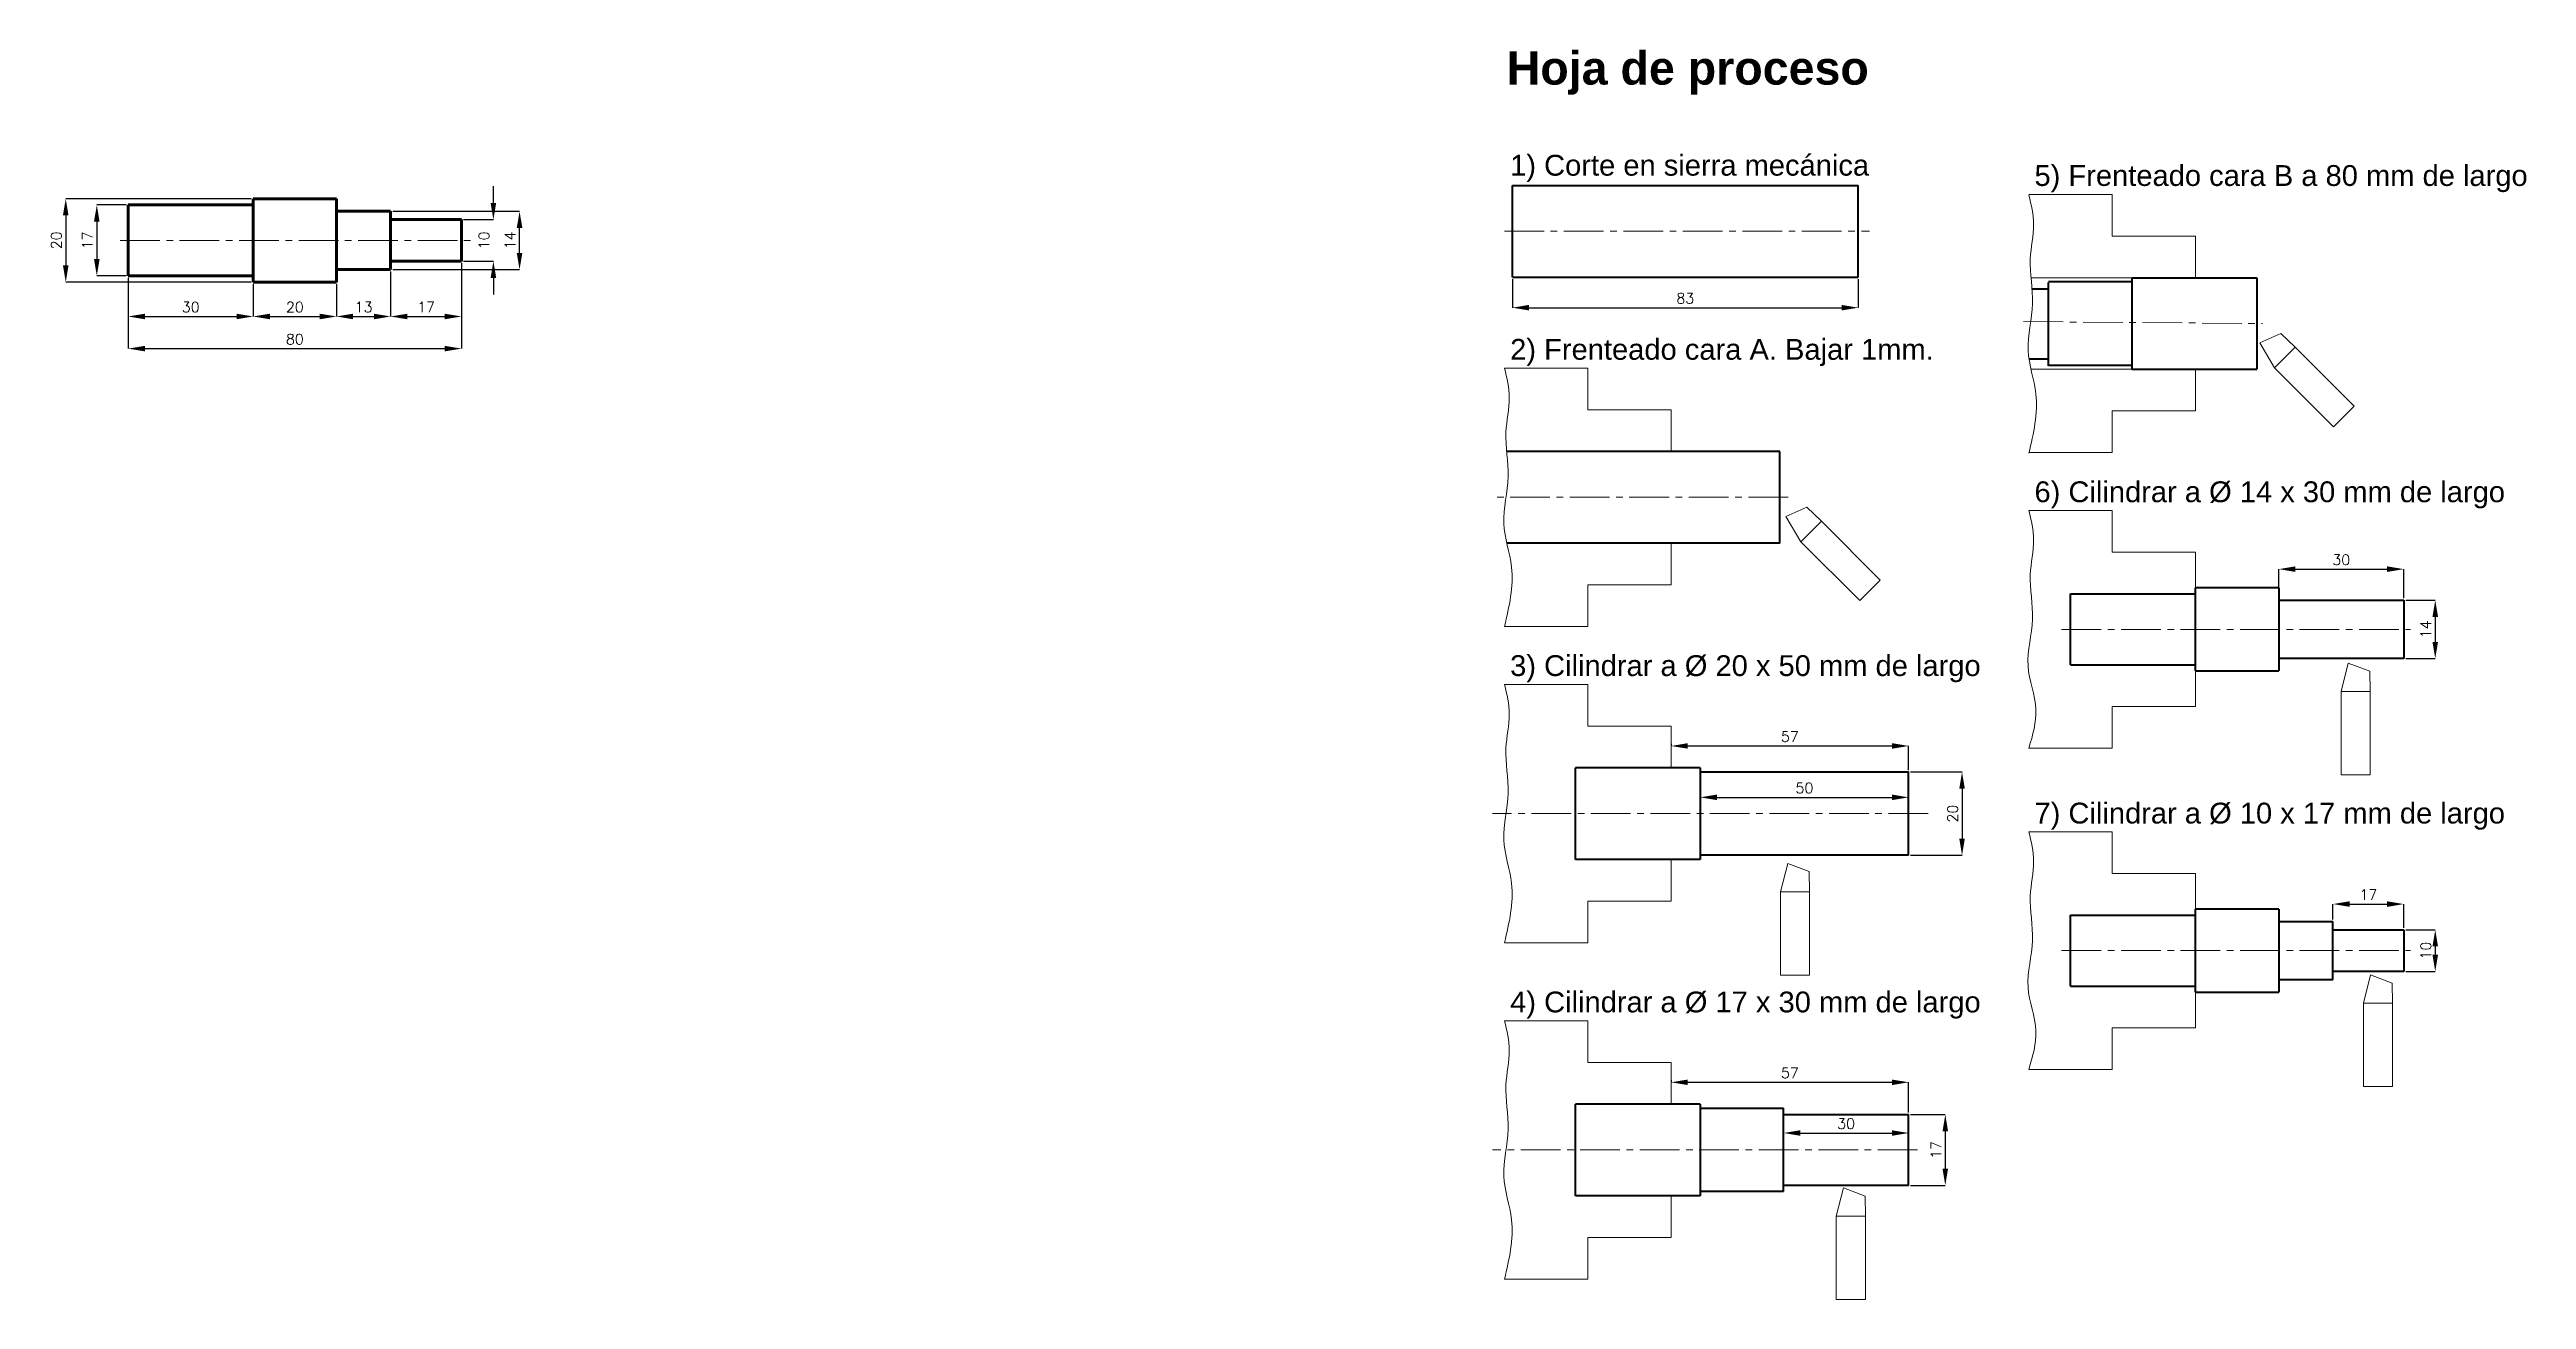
# Model space of a CAD drawing. Header units: millimetres. Extents: x -19 to 576, y -254 to 46.
import ezdxf

# ---------------------------------------------------------------- set-up
doc = ezdxf.new("R2010")
doc.units = ezdxf.units.MM
doc.linetypes.add('CENTER2', pattern=[28.575, 19.05, -3.175, 3.175, -3.175])
doc.layers.get('Defpoints').update_dxf_attribs({"color": 4})
for name, color, linetype, lineweight in [('02', 7, 'Continuous', 15), ('04', 7, 'Continuous', 40), ('06', 7, 'Continuous', 60), ('DIMENSION', 7, 'Continuous', 15), ('ejes', 7, 'CENTER2', 15)]:
    doc.layers.add(name, color=color, linetype=linetype, lineweight=lineweight)
doc.styles.add('Arial', font='arial.ttf')
doc.styles.get("Standard").update_dxf_attribs({"font": 'txt.shx'})
doc.dimstyles.get("Standard").update_dxf_attribs({"dimscale": 100, "dimtxt": 2.5, "dimasz": 4, "dimexe": 0, "dimexo": 0.5, "dimgap": 1, "dimtad": 1, "dimtoh": 1, "dimdec": 0, "dimzin": 0, "dimdsep": 46, "dimtxsty": 'Standard', "dimcen": 2.5, "dimadec": 0, "dimazin": 0, "dimtfac": 1, "dimtdec": 4, "dimtofl": 0, "dimtmove": 2, "dimatfit": 3, "dimfxl": 1, "dimtolj": 1, "dimtzin": 0, "dimarcsym": 0})

# ---------------------------------------------------------------- blocks, each defined once
blk = doc.blocks.new('*D24')
at = {"layer": 'Defpoints', "color": 0}
for p in [(0, -8.5), (30, -10), (30, -18.27)]:
    blk.add_point(p, dxfattribs=at)
at = {"layer": 'DIMENSION', "color": 0, "lineweight": -2}
for p, q in [((0, -9), (0, -18.27)), ((30, -10.5), (30, -18.27)), ((4, -18.27), (26, -18.27))]:
    blk.add_line(p, q, dxfattribs=at)
at = {"layer": 'DIMENSION', "color": 0}
for points in [[(4, -17.61), (4, -18.94), (0, -18.27)], [(26, -18.94), (26, -17.61), (30, -18.27)]]:
    blk.add_solid(points, dxfattribs=at)
at = {"layer": 'DIMENSION', "color": 0, "insert": (15, -16.02), "char_height": 2.5, "attachment_point": 5}
blk.add_mtext('\\A1;30', dxfattribs=at)
blk = doc.blocks.new('*D26')
at = {"layer": 'Defpoints', "color": 0}
for p in [(30, -10), (50, -10), (50, -18.27)]:
    blk.add_point(p, dxfattribs=at)
at = {"layer": 'DIMENSION', "color": 0, "lineweight": -2}
for p, q in [((30, -10.5), (30, -18.27)), ((50, -10.5), (50, -18.27)), ((34, -18.27), (46, -18.27))]:
    blk.add_line(p, q, dxfattribs=at)
at = {"layer": 'DIMENSION', "color": 0}
for points in [[(34, -17.61), (34, -18.94), (30, -18.27)], [(46, -18.94), (46, -17.61), (50, -18.27)]]:
    blk.add_solid(points, dxfattribs=at)
at = {"layer": 'DIMENSION', "color": 0, "insert": (40, -16.02), "char_height": 2.5, "attachment_point": 5}
blk.add_mtext('\\A1;20', dxfattribs=at)
blk = doc.blocks.new('*D28')
at = {"layer": 'Defpoints', "color": 0}
for p in [(50, -10), (63, -7), (63, -18.27)]:
    blk.add_point(p, dxfattribs=at)
at = {"layer": 'DIMENSION', "color": 0, "lineweight": -2}
for p, q in [((50, -10.5), (50, -18.27)), ((63, -7.5), (63, -18.27)), ((54, -18.27), (59, -18.27))]:
    blk.add_line(p, q, dxfattribs=at)
at = {"layer": 'DIMENSION', "color": 0}
for points in [[(54, -17.61), (54, -18.94), (50, -18.27)], [(59, -18.94), (59, -17.61), (63, -18.27)]]:
    blk.add_solid(points, dxfattribs=at)
at = {"layer": 'DIMENSION', "color": 0, "insert": (56.5, -16.02), "char_height": 2.5, "attachment_point": 5}
blk.add_mtext('\\A1;13', dxfattribs=at)
blk = doc.blocks.new('*D30')
at = {"layer": 'Defpoints', "color": 0}
for p in [(80, -5), (63, -7), (80, -18.27)]:
    blk.add_point(p, dxfattribs=at)
at = {"layer": 'DIMENSION', "color": 0, "lineweight": -2}
for p, q in [((80, -5.5), (80, -18.27)), ((63, -7.5), (63, -18.27)), ((67, -18.27), (76, -18.27))]:
    blk.add_line(p, q, dxfattribs=at)
at = {"layer": 'DIMENSION', "color": 0}
for points in [[(67, -17.61), (67, -18.94), (63, -18.27)], [(76, -18.94), (76, -17.61), (80, -18.27)]]:
    blk.add_solid(points, dxfattribs=at)
at = {"layer": 'DIMENSION', "color": 0, "insert": (71.5, -16.02), "char_height": 2.5, "attachment_point": 5}
blk.add_mtext('\\A1;17', dxfattribs=at)
blk = doc.blocks.new('*D35')
at = {"layer": 'Defpoints', "color": 0}
for p in [(30, 10), (-15, -10), (30, -10)]:
    blk.add_point(p, dxfattribs=at)
at = {"layer": 'DIMENSION', "color": 0, "lineweight": -2}
for p, q in [((29.5, 10), (-15, 10)), ((-15, 6), (-15, -6)), ((29.5, -10), (-15, -10))]:
    blk.add_line(p, q, dxfattribs=at)
at = {"layer": 'DIMENSION', "color": 0}
for points in [[(-14.33, 6), (-15.67, 6), (-15, 10)], [(-15.67, -6), (-14.33, -6), (-15, -10)]]:
    blk.add_solid(points, dxfattribs=at)
at = {"layer": 'DIMENSION', "color": 0, "insert": (-17.25, 0), "char_height": 2.5, "attachment_point": 5, "rotation": 90}
blk.add_mtext('\\A1;20', dxfattribs=at)
blk = doc.blocks.new('*D38')
at = {"layer": 'Defpoints', "color": 0}
for p in [(0, 8.5), (-7.54, -8.5), (0, -8.5)]:
    blk.add_point(p, dxfattribs=at)
at = {"layer": 'DIMENSION', "color": 0, "lineweight": -2}
for p, q in [((-0.5, 8.5), (-7.54, 8.5)), ((-7.54, 4.5), (-7.54, -4.5)), ((-0.5, -8.5), (-7.54, -8.5))]:
    blk.add_line(p, q, dxfattribs=at)
at = {"layer": 'DIMENSION', "color": 0}
for points in [[(-6.88, 4.5), (-8.21, 4.5), (-7.54, 8.5)], [(-8.21, -4.5), (-6.88, -4.5), (-7.54, -8.5)]]:
    blk.add_solid(points, dxfattribs=at)
at = {"layer": 'DIMENSION', "color": 0, "insert": (-9.79, 0), "char_height": 2.5, "attachment_point": 5, "rotation": 90}
blk.add_mtext('\\A1;17', dxfattribs=at)
blk = doc.blocks.new('*D39')
at = {"layer": 'Defpoints', "color": 0}
for p in [(63, 7), (93.95, 7), (63, -7)]:
    blk.add_point(p, dxfattribs=at)
at = {"layer": 'DIMENSION', "color": 0, "lineweight": -2}
for p, q in [((63.5, 7), (93.95, 7)), ((93.95, -3), (93.95, 3)), ((63.5, -7), (93.95, -7))]:
    blk.add_line(p, q, dxfattribs=at)
at = {"layer": 'DIMENSION', "color": 0}
for points in [[(94.62, 3), (93.28, 3), (93.95, 7)], [(93.28, -3), (94.62, -3), (93.95, -7)]]:
    blk.add_solid(points, dxfattribs=at)
at = {"layer": 'DIMENSION', "color": 0, "insert": (91.7, 0), "char_height": 2.5, "attachment_point": 5, "rotation": 90}
blk.add_mtext('\\A1;14', dxfattribs=at)
blk = doc.blocks.new('*D42')
at = {"layer": 'Defpoints', "color": 0}
for p in [(80, 5), (80, -5), (87.67, -5)]:
    blk.add_point(p, dxfattribs=at)
at = {"layer": 'DIMENSION', "color": 0, "lineweight": -2}
for p, q in [((87.67, 9), (87.67, 13)), ((80.5, 5), (87.67, 5)), ((80.5, -5), (87.67, -5)), ((87.67, -9), (87.67, -13))]:
    blk.add_line(p, q, dxfattribs=at)
at = {"layer": 'DIMENSION', "color": 0}
for points in [[(87, 9), (88.34, 9), (87.67, 5)], [(88.34, -9), (87, -9), (87.67, -5)]]:
    blk.add_solid(points, dxfattribs=at)
at = {"layer": 'DIMENSION', "color": 0, "insert": (85.42, 0), "char_height": 2.5, "attachment_point": 5, "rotation": 90}
blk.add_mtext('\\A1;10', dxfattribs=at)
blk = doc.blocks.new('*D54')
at = {"layer": 'Defpoints', "color": 0}
for p in [(80, -5), (0, -8.5), (80, -25.99)]:
    blk.add_point(p, dxfattribs=at)
at = {"layer": 'DIMENSION', "color": 0, "lineweight": -2}
for p, q in [((80, -5.5), (80, -25.99)), ((0, -9), (0, -25.99)), ((4, -25.99), (76, -25.99))]:
    blk.add_line(p, q, dxfattribs=at)
at = {"layer": 'DIMENSION', "color": 0}
for points in [[(4, -25.32), (4, -26.65), (0, -25.99)], [(76, -26.65), (76, -25.32), (80, -25.99)]]:
    blk.add_solid(points, dxfattribs=at)
at = {"layer": 'DIMENSION', "color": 0, "insert": (40, -23.74), "char_height": 2.5, "attachment_point": 5}
blk.add_mtext('\\A1;80', dxfattribs=at)
blk = doc.blocks.new('*D66')
at = {"layer": 'Defpoints', "color": 0}
for p in [(332.32, -8.82), (415.32, -8.82), (415.32, -16.16)]:
    blk.add_point(p, dxfattribs=at)
at = {"layer": 'DIMENSION', "color": 0, "lineweight": -2}
for p, q in [((332.32, -9.32), (332.32, -16.16)), ((415.32, -9.32), (415.32, -16.16)), ((336.32, -16.16), (411.32, -16.16))]:
    blk.add_line(p, q, dxfattribs=at)
at = {"layer": 'DIMENSION', "color": 0}
for points in [[(336.32, -15.49), (336.32, -16.83), (332.32, -16.16)], [(411.32, -16.83), (411.32, -15.49), (415.32, -16.16)]]:
    blk.add_solid(points, dxfattribs=at)
at = {"layer": 'DIMENSION', "color": 0, "insert": (373.82, -13.91), "char_height": 2.5, "attachment_point": 5}
blk.add_mtext('\\A1;83', dxfattribs=at)
blk = doc.blocks.new('*D75')
at = {"layer": 'Defpoints', "color": 0}
for p in [(370.42, -121.39), (427.42, -121.39), (427.42, -127.67)]:
    blk.add_point(p, dxfattribs=at)
at = {"layer": 'DIMENSION', "color": 0, "lineweight": -2}
for p, q in [((370.42, -120.89), (370.42, -121.39)), ((374.42, -121.39), (423.42, -121.39)), ((427.42, -127.17), (427.42, -121.39))]:
    blk.add_line(p, q, dxfattribs=at)
at = {"layer": 'DIMENSION', "color": 0}
for points in [[(374.42, -120.72), (374.42, -122.05), (370.42, -121.39)], [(423.42, -122.05), (423.42, -120.72), (427.42, -121.39)]]:
    blk.add_solid(points, dxfattribs=at)
at = {"layer": 'DIMENSION', "color": 0, "insert": (398.92, -119.14), "char_height": 2.5, "attachment_point": 5}
blk.add_mtext('\\A1;57', dxfattribs=at)
blk = doc.blocks.new('*D76')
at = {"layer": 'Defpoints', "color": 0}
for p in [(377.42, -133.73), (427.42, -133.73), (427.42, -133.73)]:
    blk.add_point(p, dxfattribs=at)
at = {"layer": 'DIMENSION', "color": 0, "lineweight": -2}
for p, q in [((377.42, -134.23), (377.42, -133.73)), ((381.42, -133.73), (423.42, -133.73)), ((427.42, -134.23), (427.42, -133.73))]:
    blk.add_line(p, q, dxfattribs=at)
at = {"layer": 'DIMENSION', "color": 0}
for points in [[(381.42, -133.06), (381.42, -134.39), (377.42, -133.73)], [(423.42, -134.39), (423.42, -133.06), (427.42, -133.73)]]:
    blk.add_solid(points, dxfattribs=at)
at = {"layer": 'DIMENSION', "color": 0, "insert": (402.42, -131.48), "char_height": 2.5, "attachment_point": 5}
blk.add_mtext('\\A1;50', dxfattribs=at)
blk = doc.blocks.new('*D79')
at = {"layer": 'Defpoints', "color": 0}
for p in [(427.42, -127.63), (427.42, -147.63), (440.26, -147.63)]:
    blk.add_point(p, dxfattribs=at)
at = {"layer": 'DIMENSION', "color": 0, "lineweight": -2}
for p, q in [((427.92, -127.63), (440.26, -127.63)), ((440.26, -131.63), (440.26, -143.63)), ((427.92, -147.63), (440.26, -147.63))]:
    blk.add_line(p, q, dxfattribs=at)
at = {"layer": 'DIMENSION', "color": 0}
for points in [[(440.93, -131.63), (439.59, -131.63), (440.26, -127.63)], [(439.59, -143.63), (440.93, -143.63), (440.26, -147.63)]]:
    blk.add_solid(points, dxfattribs=at)
at = {"layer": 'DIMENSION', "color": 0, "insert": (438.01, -137.63), "char_height": 2.5, "attachment_point": 5, "rotation": 90}
blk.add_mtext('\\A1;20', dxfattribs=at)
blk = doc.blocks.new('*D80')
at = {"layer": 'Defpoints', "color": 0}
for p in [(370.42, -202.14), (427.42, -202.14), (427.42, -209.92)]:
    blk.add_point(p, dxfattribs=at)
at = {"layer": 'DIMENSION', "color": 0, "lineweight": -2}
for p, q in [((370.42, -201.64), (370.42, -202.14)), ((374.42, -202.14), (423.42, -202.14)), ((427.42, -209.42), (427.42, -202.14))]:
    blk.add_line(p, q, dxfattribs=at)
at = {"layer": 'DIMENSION', "color": 0}
for points in [[(374.42, -201.48), (374.42, -202.81), (370.42, -202.14)], [(423.42, -202.81), (423.42, -201.48), (427.42, -202.14)]]:
    blk.add_solid(points, dxfattribs=at)
at = {"layer": 'DIMENSION', "color": 0, "insert": (398.92, -199.89), "char_height": 2.5, "attachment_point": 5}
blk.add_mtext('\\A1;57', dxfattribs=at)
blk = doc.blocks.new('*D81')
at = {"layer": 'Defpoints', "color": 0}
for p in [(397.42, -214.32), (427.42, -214.32), (427.42, -215.07)]:
    blk.add_point(p, dxfattribs=at)
at = {"layer": 'DIMENSION', "color": 0, "lineweight": -2}
for p, q in [((397.42, -214.82), (397.42, -214.32)), ((401.42, -214.32), (423.42, -214.32)), ((427.42, -214.57), (427.42, -214.32))]:
    blk.add_line(p, q, dxfattribs=at)
at = {"layer": 'DIMENSION', "color": 0}
for points in [[(401.42, -213.66), (401.42, -214.99), (397.42, -214.32)], [(423.42, -214.99), (423.42, -213.66), (427.42, -214.32)]]:
    blk.add_solid(points, dxfattribs=at)
at = {"layer": 'DIMENSION', "color": 0, "insert": (412.42, -212.07), "char_height": 2.5, "attachment_point": 5}
blk.add_mtext('\\A1;30', dxfattribs=at)
blk = doc.blocks.new('*D82')
at = {"layer": 'Defpoints', "color": 0}
for p in [(427.42, -209.89), (427.42, -226.89), (436.24, -226.89)]:
    blk.add_point(p, dxfattribs=at)
at = {"layer": 'DIMENSION', "color": 0, "lineweight": -2}
for p, q in [((427.92, -209.89), (436.24, -209.89)), ((436.24, -213.89), (436.24, -222.89)), ((427.92, -226.89), (436.24, -226.89))]:
    blk.add_line(p, q, dxfattribs=at)
at = {"layer": 'DIMENSION', "color": 0}
for points in [[(436.9, -213.89), (435.57, -213.89), (436.24, -209.89)], [(435.57, -222.89), (436.9, -222.89), (436.24, -226.89)]]:
    blk.add_solid(points, dxfattribs=at)
at = {"layer": 'DIMENSION', "color": 0, "insert": (433.99, -218.39), "char_height": 2.5, "attachment_point": 5, "rotation": 90}
blk.add_mtext('\\A1;17', dxfattribs=at)
blk = doc.blocks.new('*D104')
at = {"layer": 'Defpoints', "color": 0}
for p in [(546.31, -86.39), (546.31, -100.39), (553.86, -100.39)]:
    blk.add_point(p, dxfattribs=at)
at = {"layer": 'DIMENSION', "color": 0, "lineweight": -2}
for p, q in [((546.81, -86.39), (553.86, -86.39)), ((553.86, -90.39), (553.86, -96.39)), ((546.81, -100.39), (553.86, -100.39))]:
    blk.add_line(p, q, dxfattribs=at)
at = {"layer": 'DIMENSION', "color": 0}
for points in [[(554.53, -90.39), (553.2, -90.39), (553.86, -86.39)], [(553.2, -96.39), (554.53, -96.39), (553.86, -100.39)]]:
    blk.add_solid(points, dxfattribs=at)
at = {"layer": 'DIMENSION', "color": 0, "insert": (551.61, -93.39), "char_height": 2.5, "attachment_point": 5, "rotation": 90}
blk.add_mtext('\\A1;14', dxfattribs=at)
blk = doc.blocks.new('*D110')
at = {"layer": 'Defpoints', "color": 0}
for p in [(546.31, -78.94), (516.31, -86.39), (546.31, -86.39)]:
    blk.add_point(p, dxfattribs=at)
at = {"layer": 'DIMENSION', "color": 0, "lineweight": -2}
for p, q in [((516.31, -85.89), (516.31, -78.94)), ((520.31, -78.94), (542.31, -78.94)), ((546.31, -85.89), (546.31, -78.94))]:
    blk.add_line(p, q, dxfattribs=at)
at = {"layer": 'DIMENSION', "color": 0}
for points in [[(520.31, -78.27), (520.31, -79.6), (516.31, -78.94)], [(542.31, -79.6), (542.31, -78.27), (546.31, -78.94)]]:
    blk.add_solid(points, dxfattribs=at)
at = {"layer": 'DIMENSION', "color": 0, "insert": (531.31, -76.69), "char_height": 2.5, "attachment_point": 5}
blk.add_mtext('\\A1;30', dxfattribs=at)
blk = doc.blocks.new('*D111')
at = {"layer": 'Defpoints', "color": 0}
for p in [(546.31, -165.54), (546.31, -175.54), (553.86, -175.54)]:
    blk.add_point(p, dxfattribs=at)
at = {"layer": 'DIMENSION', "color": 0, "lineweight": -2}
for p, q in [((546.81, -165.54), (553.86, -165.54)), ((553.86, -169.54), (553.86, -171.54)), ((546.81, -175.54), (553.86, -175.54))]:
    blk.add_line(p, q, dxfattribs=at)
at = {"layer": 'DIMENSION', "color": 0}
for points in [[(554.53, -169.54), (553.2, -169.54), (553.86, -165.54)], [(553.2, -171.54), (554.53, -171.54), (553.86, -175.54)]]:
    blk.add_solid(points, dxfattribs=at)
at = {"layer": 'DIMENSION', "color": 0, "insert": (551.61, -170.54), "char_height": 2.5, "attachment_point": 5, "rotation": 90}
blk.add_mtext('\\A1;10', dxfattribs=at)
blk = doc.blocks.new('*D112')
at = {"layer": 'Defpoints', "color": 0}
for p in [(546.31, -159.35), (529.31, -163.54), (546.31, -165.54)]:
    blk.add_point(p, dxfattribs=at)
at = {"layer": 'DIMENSION', "color": 0, "lineweight": -2}
for p, q in [((529.31, -163.04), (529.31, -159.35)), ((533.31, -159.35), (542.31, -159.35)), ((546.31, -165.04), (546.31, -159.35))]:
    blk.add_line(p, q, dxfattribs=at)
at = {"layer": 'DIMENSION', "color": 0}
for points in [[(533.31, -158.69), (533.31, -160.02), (529.31, -159.35)], [(542.31, -160.02), (542.31, -158.69), (546.31, -159.35)]]:
    blk.add_solid(points, dxfattribs=at)
at = {"layer": 'DIMENSION', "color": 0, "insert": (537.81, -157.1), "char_height": 2.5, "attachment_point": 5}
blk.add_mtext('\\A1;17', dxfattribs=at)

msp = doc.modelspace()

# ---------------------------------------------------------------- linework, layer by layer
at = {"layer": '02'}
for p, q in [((476.31, 11.04), (456.31, 11.04)), ((476.31, 1.04), (476.31, 11.04)), ((496.31, 1.04), (476.31, 1.04)), ((496.31, -8.96), (496.31, 1.04)), ((481.03, -8.96), (456.83, -8.96)), ((511.72, -24.59), (516.77, -22.32)), ((516.77, -22.32), (520.24, -25.67)), ((515.29, -30.62), (511.72, -24.59)), ((520.24, -25.67), (515.29, -30.62)), ((534.38, -39.81), (520.24, -25.67)), ((350.42, -30.69), (330.42, -30.69)), ((350.42, -40.69), (350.42, -30.69)), ((481.03, -30.96), (456.84, -30.96)), ((496.31, -30.96), (496.31, -40.96)), ((515.29, -30.62), (529.43, -44.76)), ((370.42, -40.69), (350.42, -40.69)), ((370.42, -50.69), (370.42, -40.69)), ((496.31, -40.96), (476.31, -40.96)), ((476.31, -40.96), (476.31, -50.96)), ((529.43, -44.76), (534.38, -39.81)), ((476.31, -50.96), (456.31, -50.96)), ((397.98, -66.32), (403.03, -64.05)), ((403.03, -64.05), (406.49, -67.4)), ((476.31, -64.89), (456.31, -64.89)), ((476.31, -74.89), (476.31, -64.89)), ((401.54, -72.35), (397.98, -66.32)), ((406.49, -67.4), (401.54, -72.35)), ((420.64, -81.55), (406.49, -67.4)), ((370.42, -72.69), (370.42, -82.69)), ((401.54, -72.35), (415.69, -86.5)), ((496.31, -74.89), (476.31, -74.89)), ((496.31, -84.89), (496.31, -74.89)), ((370.42, -82.69), (350.42, -82.69)), ((350.42, -82.69), (350.42, -92.69)), ((415.69, -86.5), (420.64, -81.55)), ((350.42, -92.69), (330.42, -92.69)), ((350.42, -106.63), (330.42, -106.63)), ((350.42, -116.63), (350.42, -106.63)), ((496.31, -101.89), (496.31, -111.89)), ((531.24, -108.29), (532.98, -101.5)), ((532.98, -101.5), (538.16, -103.47)), ((538.16, -103.47), (538.24, -108.29)), ((496.31, -111.89), (476.31, -111.89)), ((476.31, -111.89), (476.31, -121.89)), ((531.24, -108.29), (531.24, -128.29)), ((538.24, -108.29), (531.24, -108.29)), ((538.24, -128.29), (538.24, -108.29)), ((370.42, -116.63), (350.42, -116.63)), ((370.42, -126.63), (370.42, -116.63)), ((476.31, -121.89), (456.31, -121.89)), ((531.24, -128.29), (538.24, -128.29)), ((476.31, -142.04), (456.31, -142.04)), ((476.31, -152.04), (476.31, -142.04)), ((370.42, -148.63), (370.42, -158.63)), ((396.66, -156.39), (398.4, -149.6)), ((398.4, -149.6), (403.58, -151.56)), ((403.58, -151.56), (403.66, -156.39)), ((496.31, -152.04), (476.31, -152.04)), ((496.31, -162.04), (496.31, -152.04)), ((370.42, -158.63), (350.42, -158.63)), ((350.42, -158.63), (350.42, -168.63)), ((396.66, -156.39), (396.66, -176.39)), ((403.66, -156.39), (396.66, -156.39)), ((403.66, -176.39), (403.66, -156.39)), ((350.42, -168.63), (330.42, -168.63)), ((396.66, -176.39), (403.66, -176.39)), ((536.61, -183.14), (538.35, -176.35)), ((538.35, -176.35), (543.53, -178.32)), ((543.53, -178.32), (543.61, -183.14)), ((496.31, -179.04), (496.31, -189.04)), ((536.61, -183.14), (536.61, -203.14)), ((543.61, -183.14), (536.61, -183.14)), ((543.61, -203.14), (543.61, -183.14)), ((350.42, -187.39), (330.42, -187.39)), ((350.42, -197.39), (350.42, -187.39)), ((496.31, -189.04), (476.31, -189.04)), ((476.31, -189.04), (476.31, -199.04)), ((370.42, -197.39), (350.42, -197.39)), ((370.42, -207.39), (370.42, -197.39)), ((476.31, -199.04), (456.31, -199.04)), ((536.61, -203.14), (543.61, -203.14)), ((370.42, -229.39), (370.42, -239.39)), ((410.05, -234.29), (411.79, -227.5)), ((411.79, -227.5), (416.97, -229.47)), ((416.97, -229.47), (417.05, -234.29)), ((410.05, -234.29), (410.05, -254.29)), ((417.05, -234.29), (410.05, -234.29)), ((417.05, -254.29), (417.05, -234.29)), ((370.42, -239.39), (350.42, -239.39)), ((350.42, -239.39), (350.42, -249.39)), ((350.42, -249.39), (330.42, -249.39)), ((410.05, -254.29), (417.05, -254.29))]:
    msp.add_line(p, q, dxfattribs=at)
for points in [[(456.31, 10.88), (457.45, 3.86), (456.65, -4.44), (457.18, -15.16), (456.11, -26.41), (457.98, -36.85), (456.31, -51.12)], [(330.42, -30.69), (331.56, -37.72), (330.76, -46.02), (331.3, -56.73), (330.23, -67.98), (332.1, -78.43), (330.42, -92.69)], [(456.31, -64.89), (457.45, -71.92), (456.65, -80.22), (457.18, -90.94), (456.11, -102.19), (457.98, -112.63), (456.31, -121.89)], [(330.42, -106.63), (331.56, -113.65), (330.76, -121.96), (331.3, -132.67), (330.23, -143.92), (332.1, -154.37), (330.42, -168.63)], [(456.31, -142.04), (457.45, -149.06), (456.65, -157.36), (457.18, -168.08), (456.11, -179.33), (457.98, -189.78), (456.31, -199.04)], [(330.42, -187.39), (331.56, -194.41), (330.76, -202.72), (331.3, -213.43), (330.23, -224.68), (332.1, -235.13), (330.42, -249.39)]]:
    msp.add_spline(points, degree=3, dxfattribs=at)
at = {"layer": '04'}
for p, q in [((332.32, -8.82), (332.32, 13.18)), ((415.32, -8.82), (415.32, 13.18)), ((457.06, -11.62), (461.03, -11.62)), ((481.03, -9.96), (461.03, -9.96)), ((461.03, -30.12), (461.03, -10.12)), ((481.03, -8.96), (481.03, -30.96)), ((511.03, -8.96), (511.03, -30.96)), ((456.32, -28.46), (461.03, -28.46)), ((461.03, -29.96), (481.03, -29.96)), ((396.54, -72.69), (396.54, -50.69)), ((466.31, -101.89), (466.31, -84.89)), ((466.31, -84.89), (496.31, -84.89)), ((516.31, -83.39), (496.31, -83.39)), ((496.31, -103.39), (496.31, -83.39)), ((516.31, -83.39), (516.31, -103.39)), ((516.31, -86.39), (546.31, -86.39)), ((546.31, -86.39), (546.31, -100.39)), ((546.31, -100.39), (516.31, -100.39)), ((466.31, -101.89), (496.31, -101.89)), ((496.31, -103.39), (516.31, -103.39)), ((347.42, -148.63), (347.42, -126.63)), ((377.42, -126.63), (377.42, -148.63)), ((377.42, -127.63), (427.42, -127.63)), ((427.42, -147.63), (427.42, -127.63)), ((427.42, -147.63), (377.42, -147.63)), ((516.31, -160.54), (496.31, -160.54)), ((496.31, -180.54), (496.31, -160.54)), ((516.31, -160.54), (516.31, -180.54)), ((466.31, -179.04), (466.31, -162.04)), ((466.31, -162.04), (496.31, -162.04)), ((516.31, -163.54), (529.31, -163.54)), ((529.31, -177.54), (529.31, -163.54)), ((529.31, -165.54), (546.31, -165.54)), ((546.31, -165.54), (546.31, -175.54)), ((529.31, -177.54), (516.31, -177.54)), ((546.31, -175.54), (529.31, -175.54)), ((466.31, -179.04), (496.31, -179.04)), ((496.31, -180.54), (516.31, -180.54)), ((347.42, -229.39), (347.42, -207.39)), ((377.42, -207.39), (377.42, -229.39)), ((377.42, -208.39), (397.42, -208.39)), ((397.42, -228.39), (397.42, -208.39)), ((397.42, -209.89), (427.42, -209.89)), ((427.42, -226.89), (427.42, -209.89)), ((397.42, -228.39), (377.42, -228.39)), ((427.42, -226.89), (397.42, -226.89))]:
    msp.add_line(p, q, dxfattribs=at)
at = {"layer": '04', "ltscale": 0.5}
for p, q in [((332.32, 13.18), (415.32, 13.18)), ((332.32, -8.82), (415.32, -8.82)), ((481.03, -8.96), (511.03, -8.96)), ((481.03, -30.96), (511.03, -30.96)), ((396.54, -50.69), (330.95, -50.69)), ((396.54, -72.69), (330.95, -72.69)), ((377.42, -126.63), (347.42, -126.63)), ((377.42, -148.63), (347.42, -148.63)), ((377.42, -207.39), (347.42, -207.39)), ((377.42, -229.39), (347.42, -229.39))]:
    msp.add_line(p, q, dxfattribs=at)
at = {"layer": '06'}
for p, q in [((0, -8.5), (0, 8.5)), ((0, 8.5), (30, 8.5)), ((30, 10), (30, -10)), ((30, 10), (50, 10)), ((50, 10), (50, -10)), ((50, 7), (63, 7)), ((63, 7), (63, -7)), ((63, 5), (80, 5)), ((80, 5), (80, -5)), ((80, -5), (63, -5)), ((30, -8.5), (0, -8.5)), ((50, -10), (30, -10)), ((63, -7), (50, -7))]:
    msp.add_line(p, q, dxfattribs=at)
at = {"layer": 'Defpoints'}
msp.add_line((0, 0), (0, 8.5), dxfattribs=at)
at = {"layer": 'ejes', "ltscale": 0.5}
for p, q in [((-1.94, 0), (82.28, 0)), ((330.38, 2.18), (418.01, 2.18)), ((455.01, -19.51), (512.39, -19.96)), ((398.48, -61.69), (327.56, -61.69)), ((464.16, -93.39), (547.9, -93.39)), ((432.13, -137.63), (327.56, -137.63)), ((464.16, -170.54), (547.9, -170.54)), ((429.57, -218.39), (327.56, -218.39))]:
    msp.add_line(p, q, dxfattribs=at)

# ---------------------------------------------------------------- texts
at = {"layer": '02', "char_height": 2.5, "attachment_point": 1, "style": 'Arial'}
for s, insert, width in [('{\\H2x;1) Corte en sierra mecánica}', (331.77, 20.54), 100.7143), ('{\\H2x;5) Frenteado cara B a 80 mm de largo\\P}', (457.65, 18.07), 122.6786), ('{\\H2x;2) Frenteado cara A. Bajar 1mm.}', (331.77, -23.66), 105.7143), ('{\\H2x;6) Cilindrar a %%c 14 x 30 mm de largo}', (457.65, -57.86), 120.3571), ('{\\H2x;3) Cilindrar a %%c 20 x 50 mm de largo}', (331.77, -99.6), 117.1429), ('{\\H2x;7) Cilindrar a %%c 10 x 17 mm de largo}', (457.65, -135.01), 120.3571), ('{\\H2x;4) Cilindrar a %%c 17 x 30 mm de largo}', (331.77, -180.36), 120.3571)]:
    msp.add_mtext(s, dxfattribs=dict(at, insert=insert, width=width))
at = {"layer": '04', "insert": (330.94, 45.4), "char_height": 2.5, "width": 236.8527, "attachment_point": 1, "style": 'Arial'}
msp.add_mtext('{\\H3.2x;\\fArial|b1|i0|c0|p0;Hoja de proceso}', dxfattribs=at)

# ---------------------------------------------------------------- dimensions: what is measured, and where the dimension line sits
at = {"layer": 'DIMENSION'}
for base, p1, p2, angle, picture, middle in [((87.67, -5), (80, 5), (80, -5), 270, '*D42', (85.42, 0)), ((-15, -10), (30, 10), (30, -10), 90, '*D35', (-17.25, 0)), ((-7.54, -8.5), (0, 8.5), (0, -8.5), 90, '*D38', (-9.79, 0)), ((93.95, 7), (63, -7), (63, 7), 90, '*D39', (91.7, 0)), ((553.86, -100.39), (546.31, -86.39), (546.31, -100.39), 90, '*D104', (551.61, -93.39)), ((427.42, -133.73), (377.42, -133.73), (427.42, -133.73), 180, '*D76', (402.42, -131.48)), ((440.26, -147.63), (427.42, -127.63), (427.42, -147.63), 90, '*D79', (438.01, -137.63)), ((553.86, -175.54), (546.31, -165.54), (546.31, -175.54), 90, '*D111', (551.61, -170.54)), ((427.42, -214.32), (397.42, -214.32), (427.42, -215.07), 180, '*D81', (412.42, -212.07)), ((436.24, -226.89), (427.42, -209.89), (427.42, -226.89), 90, '*D82', (433.99, -218.39))]:
    dim = msp.add_linear_dim(base=base, p1=p1, p2=p2, angle=angle, dimstyle='Standard', override={"dimscale": 1, "dimlfac": 1, "dimtxsty": 'Standard', "dimsah": 1, "dimtmove": 1, "dimtolj": 1}, dxfattribs=at)
    dim.commit()
    dim.dimension.update_dxf_attribs({"geometry": picture, "text_midpoint": middle})
for base, p1, p2, picture, middle in [((80, -25.99), (0, -8.5), (80, -5), '*D54', (40, -23.74)), ((80, -18.27), (63, -7), (80, -5), '*D30', (71.5, -16.02)), ((30, -18.27), (0, -8.5), (30, -10), '*D24', (15, -16.02)), ((50, -18.27), (30, -10), (50, -10), '*D26', (40, -16.02)), ((63, -18.27), (50, -10), (63, -7), '*D28', (56.5, -16.02)), ((415.32, -16.16), (332.32, -8.82), (415.32, -8.82), '*D66', (373.82, -13.91)), ((546.31, -78.94), (516.31, -86.39), (546.31, -86.39), '*D110', (531.31, -76.69)), ((427.42, -121.39), (370.42, -121.39), (427.42, -127.67), '*D75', (398.92, -119.14)), ((546.31, -159.35), (529.31, -163.54), (546.31, -165.54), '*D112', (537.81, -157.1)), ((427.42, -202.14), (370.42, -202.14), (427.42, -209.92), '*D80', (398.92, -199.89))]:
    dim = msp.add_linear_dim(base=base, p1=p1, p2=p2, dimstyle='Standard', override={"dimscale": 1, "dimlfac": 1, "dimtxsty": 'Standard', "dimsah": 1, "dimtmove": 1, "dimtolj": 1}, dxfattribs=at)
    dim.commit()
    dim.dimension.update_dxf_attribs({"geometry": picture, "text_midpoint": middle})

doc.saveas('drawing.dxf')
